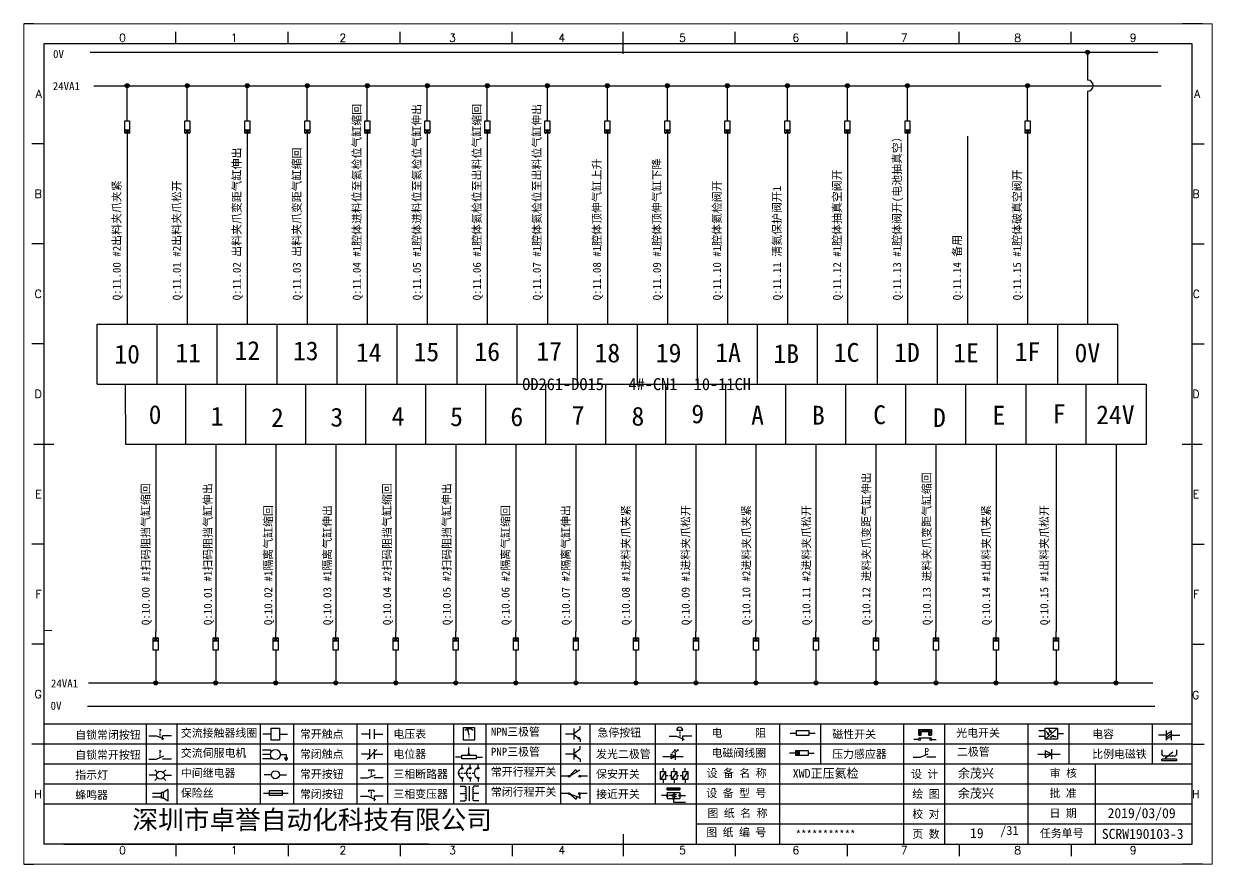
# Model space of a CAD drawing. Header units: millimetres. Extents: x -300 to 54435, y -106 to 60527.
# Drawn here: x 73 to 370, y 980.8 to 1190.8 of the extents above; entities that cross this region are included whole.
import ezdxf
from ezdxf.enums import TextEntityAlignment as Align

# ---------------------------------------------------------------- set-up
doc = ezdxf.new("R2010")
doc.units = ezdxf.units.MM
doc.layers.add('AE_BOR', color=1, linetype='Continuous')
doc.layers.add('MISC', color=2, linetype='Continuous')
doc.styles.get("Standard").update_dxf_attribs({"font": ''})
doc.styles.add('WD', font='romans.shx', dxfattribs={"width": 0.8, "bigfont": 'gbcbig.shx'})
doc.styles.add('样式 0', font='')
doc.styles.add('汉字', font='')
doc.styles.get('Standard').set_extended_font_data('SimSun')
doc.styles.get('样式 0').set_extended_font_data('KaiTi_GB2312')
doc.styles.get('汉字').set_extended_font_data('新宋体')

# ---------------------------------------------------------------- blocks, each defined once
blk = doc.blocks.new('磁性开关')
at = {"linetype": 'ByBlock'}
h = blk.add_hatch(dxfattribs=at)
h.set_pattern_fill('ANSI31', color=256, scale=0.1, style=0)
h.paths.add_polyline_path([(-1910.88, -776.69), (-1910.88, -775.29), (-1907.69, -775.29), (-1907.69, -776.69), (-1908.31, -776.69), (-1908.31, -775.79), (-1910.25, -775.79), (-1910.25, -776.69)])
for p, q in [((-1910.91, -777.81), (-1912.09, -777.81)), ((-1910.88, -776.69), (-1910.88, -775.29)), ((-1910.88, -775.29), (-1907.69, -775.29)), ((-1910.88, -776.69), (-1910.25, -776.69)), ((-1910.88, -777.39), (-1907.69, -777.39)), ((-1910.25, -776.69), (-1910.25, -775.79)), ((-1910.25, -775.79), (-1908.31, -775.79)), ((-1908.31, -776.69), (-1908.31, -775.79)), ((-1908.31, -776.69), (-1907.69, -776.69)), ((-1907.69, -775.29), (-1907.69, -776.69)), ((-1907.66, -777.81), (-1906.48, -777.81))]:
    blk.add_line(p, q, dxfattribs=at)
for centre in [(-1910.68, -777.81), (-1907.88, -777.81)]:
    blk.add_circle(centre, 0.225, dxfattribs=at)
blk = doc.blocks.new('*U4')
at = {"linetype": 'ByBlock'}
for p, q in [((-1909.23, -780.45), (-1909.23, -780.67)), ((-1909.23, -780.45), (-1908.92, -780.84)), ((-1909.23, -780.84), (-1909.23, -781.05)), ((-1911.92, -782.07), (-1910.06, -782.07)), ((-1910.06, -782.07), (-1908.18, -782.88)), ((-1909.23, -781.23), (-1909.23, -781.44)), ((-1909.23, -781.61), (-1909.23, -781.83)), ((-1909.23, -782), (-1909.23, -782.21)), ((-1909.23, -782.38), (-1909.23, -782.43)), ((-1908.52, -783.07), (-1908.52, -782.07)), ((-1906.25, -782.07), (-1908.52, -782.07))]:
    blk.add_line(p, q, dxfattribs=at)
blk = doc.blocks.new('*U6')
at = {"linetype": 'ByBlock'}
for p, q in [((-1911.92, -792.89), (-1910.06, -792.89)), ((-1910.06, -792.89), (-1908.18, -792.08)), ((-1908.88, -791.17), (-1909.23, -790.71)), ((-1909.23, -790.71), (-1909.23, -790.92)), ((-1909.23, -791.09), (-1909.23, -791.31)), ((-1909.23, -791.48), (-1909.23, -791.69)), ((-1909.23, -791.86), (-1909.23, -792.08)), ((-1909.23, -792.25), (-1909.23, -792.47)), ((-1906.25, -792.89), (-1908.52, -792.89))]:
    blk.add_line(p, q, dxfattribs=at)
blk = doc.blocks.new('蜂鸣器')
at = {"linetype": 'ByBlock'}
for p, q in [((-1907.17, -795.53), (-1908.25, -796.26)), ((-1907.17, -795.53), (-1907.17, -798.41)), ((-1908.8, -796.48), (-1911.01, -796.48)), ((-1908.8, -797.46), (-1911.01, -797.46)), ((-1908.25, -796.26), (-1908.8, -796.26)), ((-1908.8, -797.68), (-1908.8, -796.26)), ((-1908.25, -797.68), (-1908.8, -797.68)), ((-1908.25, -797.68), (-1908.25, -796.26)), ((-1907.17, -798.41), (-1908.25, -797.68))]:
    blk.add_line(p, q, dxfattribs=at)
blk = doc.blocks.new('指示灯')
at = {"linetype": 'ByBlock'}
for p, q in [((-1854.25, -776.92), (-1856.06, -776.92)), ((-1854.62, -775.59), (-1853.97, -776.23)), ((-1854.62, -778.25), (-1853.97, -777.61)), ((-1851.9, -775.59), (-1852.54, -776.23)), ((-1851.9, -778.25), (-1852.54, -777.61)), ((-1852.26, -776.92), (-1850.45, -776.92))]:
    blk.add_line(p, q, dxfattribs=at)
blk.add_circle((-1853.26, -776.92), 0.992, dxfattribs=at)
blk = doc.blocks.new('光电开关')
at = {"linetype": 'ByBlock'}
h = blk.add_hatch(dxfattribs=at)
h.set_pattern_fill('ANSI31', color=256, scale=0.01, style=0)
h.set_pattern_definition([(45, (0.172267, 0), (-0.0224506403, 0.0224506403), [])])
h.paths.add_polyline_path([(-1882.44, -776.34), (-1882.5, -775.91), (-1882.68, -776.07)])
h.paths.add_polyline_path([(-1882.86, -776.23), (-1882.44, -776.34), (-1882.68, -776.07)])
h.paths.add_polyline_path([(-1883.05, -776.88), (-1883.11, -776.45), (-1883.29, -776.61)])
h.paths.add_polyline_path([(-1883.47, -776.77), (-1883.05, -776.88), (-1883.29, -776.61)])
for p, q in [((-1884.01, -775.96), (-1885.56, -775.96)), ((-1884.01, -777.39), (-1885.56, -777.39)), ((-1880.91, -775.3), (-1884.01, -778.05)), ((-1883.75, -776.09), (-1883.05, -776.88)), ((-1883.11, -776.45), (-1883.47, -776.77)), ((-1883.05, -776.88), (-1883.47, -776.77)), ((-1883.14, -775.55), (-1882.44, -776.34)), ((-1883.05, -776.88), (-1883.11, -776.45)), ((-1882.5, -775.91), (-1882.86, -776.23)), ((-1882.44, -776.34), (-1882.86, -776.23)), ((-1882.78, -777.47), (-1882.23, -777.47)), ((-1882.44, -776.34), (-1882.5, -775.91)), ((-1882.23, -777.47), (-1882.23, -777.14)), ((-1882.23, -777.14), (-1881.78, -777.14)), ((-1881.78, -777.47), (-1881.78, -777.14)), ((-1881.23, -777.47), (-1881.78, -777.47)), ((-1879.37, -776.67), (-1880.91, -776.67))]:
    blk.add_line(p, q, dxfattribs=at)
blk.add_lwpolyline([(-1884.01, -775.3), (-1880.91, -775.3), (-1880.91, -778.05), (-1884.01, -778.05)], close=True, dxfattribs=at)
blk = doc.blocks.new('交流接触器线圈')
at = {"linetype": 'ByBlock'}
for p, q in [((-1880.82, -781.77), (-1882.87, -781.77)), ((-1878.72, -781.77), (-1876.67, -781.77))]:
    blk.add_line(p, q, dxfattribs=at)
blk.add_lwpolyline([(-1880.82, -780.28), (-1878.72, -780.28), (-1878.72, -783.26), (-1880.82, -783.26)], close=True, dxfattribs=at)
blk = doc.blocks.new('交流伺服电机')
at = {"linetype": 'ByBlock'}
for p, q in [((-1880.97, -785.75), (-1882.94, -785.75)), ((-1880.97, -786.85), (-1882.94, -786.85)), ((-1880.97, -785.75), (-1880.65, -786.03)), ((-1878.49, -786.85), (-1877.07, -786.85)), ((-1877.07, -786.85), (-1877.07, -787.72)), ((-1880.97, -787.94), (-1882.94, -787.94)), ((-1880.97, -787.94), (-1880.65, -787.67)), ((-1877.54, -787.72), (-1876.59, -787.72)), ((-1877.38, -788.01), (-1876.75, -788.01)), ((-1877.23, -788.29), (-1876.9, -788.29))]:
    blk.add_line(p, q, dxfattribs=at)
blk.add_circle((-1879.73, -786.85), 1.24, dxfattribs=at)
blk = doc.blocks.new('中间继电器')
at = {"linetype": 'ByBlock'}
for p, q in [((-1880.72, -791.92), (-1882.54, -791.92)), ((-1878.74, -791.92), (-1876.92, -791.92))]:
    blk.add_line(p, q, dxfattribs=at)
blk.add_circle((-1879.73, -791.92), 0.992, dxfattribs=at)
blk = doc.blocks.new('保险丝')
at = {"linetype": 'ByBlock'}
blk.add_line((-1882.72, -796.49), (-1876.55, -796.49), dxfattribs=at)
blk.add_lwpolyline([(-1881.2, -795.86), (-1878.06, -795.86), (-1878.06, -797.12), (-1881.2, -797.12)], close=True, dxfattribs=at)
blk = doc.blocks.new('常开按钮')
at = {"linetype": 'ByBlock'}
for p, q in [((-1910.06, -787.73), (-1908.18, -786.93)), ((-1909.9, -785.68), (-1908.56, -785.68)), ((-1909.9, -785.68), (-1909.9, -786.07)), ((-1909.23, -785.68), (-1909.23, -785.89)), ((-1909.23, -786.06), (-1909.23, -786.28)), ((-1909.23, -786.45), (-1909.23, -786.67)), ((-1909.23, -786.84), (-1909.23, -787.05)), ((-1908.56, -785.68), (-1908.56, -786.07)), ((-1911.92, -787.73), (-1910.06, -787.73)), ((-1909.23, -787.22), (-1909.23, -787.38)), ((-1906.25, -787.73), (-1908.52, -787.73))]:
    blk.add_line(p, q, dxfattribs=at)
blk = doc.blocks.new('常开触点')
at = {"linetype": 'ByBlock'}
for p, q in [((-1853.82, -782.99), (-1853.82, -780.56)), ((-1852.6, -782.99), (-1852.6, -780.56)), ((-1853.82, -781.77), (-1855.88, -781.77)), ((-1852.6, -781.77), (-1850.55, -781.77))]:
    blk.add_line(p, q, dxfattribs=at)
blk = doc.blocks.new('常闭触点')
at = {"linetype": 'ByBlock'}
for p, q in [((-1853.82, -786.77), (-1855.88, -786.77)), ((-1852.01, -785.66), (-1854.43, -788.1)), ((-1853.82, -787.99), (-1853.82, -785.56)), ((-1852.6, -787.99), (-1852.6, -785.56)), ((-1852.6, -786.77), (-1850.55, -786.77))]:
    blk.add_line(p, q, dxfattribs=at)
blk = doc.blocks.new('常闭按钮')
at = {"linetype": 'ByBlock'}
for p, q in [((-1856.13, -792.28), (-1854.28, -792.28)), ((-1854.28, -792.28), (-1852.4, -793.09)), ((-1854.11, -790.83), (-1852.77, -790.83)), ((-1854.11, -790.83), (-1854.11, -791.22)), ((-1853.44, -790.83), (-1853.44, -791.04)), ((-1853.44, -791.21), (-1853.44, -791.43)), ((-1853.44, -791.6), (-1853.44, -791.82)), ((-1853.44, -791.99), (-1853.44, -792.2)), ((-1853.44, -792.37), (-1853.44, -792.53)), ((-1852.77, -790.83), (-1852.77, -791.22)), ((-1850.47, -792.28), (-1852.73, -792.28)), ((-1852.73, -792.28), (-1852.73, -793.43))]:
    blk.add_line(p, q, dxfattribs=at)
blk = doc.blocks.new('电磁阀线圈')
at = {"linetype": 'ByBlock'}
for p, q in [((-1854.61, -795.92), (-1853.75, -797.16)), ((-1853.75, -795.92), (-1854.61, -797.16)), ((-1853.75, -795.92), (-1853.75, -797.16)), ((-1854.61, -796.54), (-1856.17, -796.54)), ((-1851.53, -796.54), (-1849.97, -796.54))]:
    blk.add_line(p, q, dxfattribs=at)
blk.add_lwpolyline([(-1854.61, -795.92), (-1851.53, -795.92), (-1851.53, -797.16), (-1854.61, -797.16)], close=True, dxfattribs=at)
blk = doc.blocks.new('电压表')
at = {"linetype": 'ByBlock'}
for p, q in [((-1814.84, -780.75), (-1814.91, -781.13)), ((-1814.6, -781.05), (-1814.91, -781.13)), ((-1814.84, -780.75), (-1814.46, -782.26)), ((-1814.84, -780.75), (-1814.6, -781.05))]:
    blk.add_line(p, q, dxfattribs=at)
blk.add_lwpolyline([(-1815.84, -780.34), (-1813.07, -780.34), (-1813.07, -783.49), (-1815.84, -783.49)], close=True, dxfattribs=at)
blk.add_arc((-1814.46, -782.26), 1.56, 46.8313, 133.1687, dxfattribs=at)
at = {"linetype": 'ByBlock', "insert": (-1814.7, -782.39), "char_height": 0.75, "width": 0.6768, "attachment_point": 1}
blk.add_mtext('V', dxfattribs=at)
blk = doc.blocks.new('电位器')
at = {"linetype": 'ByBlock'}
for p, q in [((-1814.45, -787.3), (-1814.62, -786.96)), ((-1814.62, -786.96), (-1814.27, -786.96)), ((-1814.45, -787.3), (-1814.45, -785.39)), ((-1814.45, -787.3), (-1814.27, -786.96)), ((-1816.21, -787.75), (-1817.79, -787.75)), ((-1812.68, -787.75), (-1811.1, -787.75))]:
    blk.add_line(p, q, dxfattribs=at)
blk.add_lwpolyline([(-1816.21, -787.3), (-1812.68, -787.3), (-1812.68, -788.2), (-1816.21, -788.2)], close=True, dxfattribs=at)
blk = doc.blocks.new('三相断路器')
at = {"linetype": 'ByBlock'}
for p, q in [((-1816.17, -790.33), (-1816.17, -789.7)), ((-1814.17, -790.33), (-1814.17, -789.7)), ((-1812.18, -790.33), (-1812.18, -789.7)), ((-1817.14, -791.74), (-1816.72, -791.74)), ((-1816.45, -791.74), (-1816.03, -791.74)), ((-1815.76, -791.74), (-1815.34, -791.74)), ((-1815.07, -791.74), (-1814.65, -791.74)), ((-1814.38, -791.74), (-1813.96, -791.74)), ((-1813.69, -791.74), (-1813.27, -791.74)), ((-1816.17, -793.19), (-1816.17, -793.83)), ((-1814.17, -793.19), (-1814.17, -793.83)), ((-1812.18, -793.19), (-1812.18, -793.83))]:
    blk.add_line(p, q, dxfattribs=at)
for centre in [(-1816.17, -790.55), (-1816.17, -792.98), (-1814.17, -790.55), (-1814.17, -792.98), (-1812.18, -790.55), (-1812.18, -792.98)]:
    blk.add_circle(centre, 0.219, dxfattribs=at)
for centre in [(-1815.81, -791.74), (-1813.82, -791.74), (-1811.83, -791.74)]:
    blk.add_arc(centre, 1.32, 115.5791, 244.4209, dxfattribs=at)
blk = doc.blocks.new('三相变压器')
at = {"linetype": 'ByBlock'}
for p, q in [((-1816.69, -795.03), (-1815.37, -795.03)), ((-1815.37, -795.03), (-1815.37, -795.24)), ((-1814.34, -798.7), (-1814.34, -795.04)), ((-1812, -795.03), (-1813.32, -795.03)), ((-1813.32, -795.03), (-1813.32, -795.24)), ((-1816.69, -796.87), (-1815.37, -796.87)), ((-1816.69, -798.71), (-1815.37, -798.71)), ((-1815.37, -798.71), (-1815.37, -798.5)), ((-1812, -796.87), (-1813.32, -796.87)), ((-1813.32, -798.71), (-1813.32, -798.5)), ((-1812, -798.71), (-1813.32, -798.71))]:
    blk.add_line(p, q, dxfattribs=at)
for centre, start, end in [((-1815.37, -795.51), 270, 90), ((-1815.37, -796.06), 270, 90), ((-1813.32, -795.51), 90, 270), ((-1813.32, -796.06), 90, 270), ((-1815.37, -796.6), 270, 90), ((-1815.37, -797.14), 270, 90), ((-1815.37, -797.68), 270, 90), ((-1815.37, -798.23), 270, 90), ((-1813.32, -796.6), 90, 270), ((-1813.32, -797.14), 90, 270), ((-1813.32, -797.68), 90, 270), ((-1813.32, -798.23), 90, 270)]:
    blk.add_arc(centre, 0.271, start, end, dxfattribs=at)
blk = doc.blocks.new('压力感应器')
at = {"linetype": 'ByBlock'}
for p, q in [((-1817.44, -777.73), (-1815.59, -777.73)), ((-1815.59, -777.73), (-1813.71, -776.93)), ((-1811.78, -777.73), (-1814.05, -777.73))]:
    blk.add_line(p, q, dxfattribs=at)
at = {"linetype": 'ByBlock', "insert": (-1814.65, -775.48), "char_height": 1.68, "width": 1.2242, "attachment_point": 1}
blk.add_mtext('{\\fNSimSun|b0|i0|c134|p49;P}', dxfattribs=at)
blk = doc.blocks.new('二极管')
at = {"linetype": 'ByBlock'}
for p, q in [((-1787.52, -776.77), (-1781.92, -776.77)), ((-1783.97, -776.77), (-1785.69, -775.9)), ((-1785.69, -775.9), (-1785.69, -777.65)), ((-1783.97, -776.77), (-1785.69, -777.65)), ((-1783.97, -777.99), (-1783.97, -775.56))]:
    blk.add_line(p, q, dxfattribs=at)
blk = doc.blocks.new('NPN三极管')
at = {"linetype": 'ByBlock'}
for p, q in [((-1785.73, -780.61), (-1785.73, -783.32)), ((-1785.73, -781.82), (-1784.15, -780.66)), ((-1784.15, -780.66), (-1784.15, -779.98)), ((-1785.73, -781.97), (-1787.81, -781.97)), ((-1785.73, -782.11), (-1784.15, -783.27)), ((-1784.41, -782.73), (-1784.74, -783.18)), ((-1784.15, -783.27), (-1784.74, -783.18)), ((-1784.15, -783.27), (-1784.41, -782.73)), ((-1784.15, -783.27), (-1784.15, -783.96))]:
    blk.add_line(p, q, dxfattribs=at)
blk = doc.blocks.new('PNP三极管')
at = {"linetype": 'ByBlock'}
for p, q in [((-1784.9, -786.74), (-1786.98, -786.74)), ((-1784.9, -785.38), (-1784.9, -788.09)), ((-1784.9, -786.59), (-1783.32, -785.43)), ((-1784.9, -786.88), (-1783.32, -788.04)), ((-1784.9, -786.88), (-1784.31, -786.97)), ((-1784.9, -786.88), (-1784.64, -787.42)), ((-1784.31, -786.97), (-1784.64, -787.42)), ((-1783.32, -785.43), (-1783.32, -784.75)), ((-1783.32, -788.04), (-1783.32, -788.73))]:
    blk.add_line(p, q, dxfattribs=at)
blk = doc.blocks.new('常开行程开关')
at = {"linetype": 'ByBlock'}
for p, q in [((-1786.29, -792.3), (-1788.01, -792.3)), ((-1785.89, -792.17), (-1784.52, -790.62)), ((-1785.89, -792.17), (-1783.43, -790.72)), ((-1784.52, -790.62), (-1784.19, -791.17)), ((-1781.48, -792.3), (-1783.21, -792.3))]:
    blk.add_line(p, q, dxfattribs=at)
for centre in [(-1786.07, -792.3), (-1783.42, -792.3)]:
    blk.add_circle(centre, 0.219, dxfattribs=at)
blk = doc.blocks.new('常闭行程开关')
at = {"linetype": 'ByBlock'}
for p, q in [((-1786.34, -796.62), (-1788.07, -796.62)), ((-1785.93, -796.72), (-1783.25, -797.7)), ((-1785.93, -796.72), (-1784.3, -798)), ((-1784.3, -798), (-1784.08, -797.4)), ((-1783.48, -796.84), (-1783.48, -797.85)), ((-1781.54, -796.62), (-1783.26, -796.62))]:
    blk.add_line(p, q, dxfattribs=at)
for centre in [(-1786.12, -796.62), (-1783.48, -796.62)]:
    blk.add_circle(centre, 0.219, dxfattribs=at)
blk = doc.blocks.new('电容')
at = {"linetype": 'ByBlock'}
for p, q in [((-1756.08, -782.99), (-1756.08, -780.56)), ((-1754.86, -780.79), (-1756.08, -781.55)), ((-1754.86, -782.99), (-1754.86, -780.56)), ((-1756.08, -781.77), (-1758.13, -781.77)), ((-1754.86, -781.44), (-1756.08, -782.2)), ((-1754.86, -781.99), (-1756.08, -782.75)), ((-1754.86, -781.77), (-1752.81, -781.77))]:
    blk.add_line(p, q, dxfattribs=at)
blk = doc.blocks.new('发光二极管')
at = {"linetype": 'ByBlock'}
for p, q in [((-1758.01, -786.77), (-1752.89, -786.77)), ((-1754.84, -786.77), (-1756.04, -786.16)), ((-1756.04, -786.16), (-1756.04, -787.39)), ((-1754.84, -786.77), (-1756.04, -787.39)), ((-1755.78, -785.92), (-1754.89, -785.14)), ((-1754.89, -785.14), (-1755.2, -785.22)), ((-1755.2, -785.22), (-1755.01, -785.43)), ((-1755.08, -785.92), (-1754.18, -785.14)), ((-1754.89, -785.14), (-1755.01, -785.43)), ((-1754.84, -787.63), (-1754.84, -785.92)), ((-1754.18, -785.14), (-1754.49, -785.22)), ((-1754.49, -785.22), (-1754.31, -785.43)), ((-1754.18, -785.14), (-1754.31, -785.43))]:
    blk.add_line(p, q, dxfattribs=at)
blk = doc.blocks.new('比例电磁阀')
at = {"linetype": 'ByBlock'}
for p, q in [((-1757.26, -775.38), (-1757.26, -776.71)), ((-1757.26, -776.71), (-1757.05, -776.71)), ((-1753.6, -777.73), (-1757.25, -777.73)), ((-1757.25, -778.13), (-1757.25, -777.73)), ((-1753.6, -778.13), (-1757.25, -778.13)), ((-1754.5, -775.98), (-1756.35, -777.44)), ((-1756.35, -777.44), (-1756.25, -777.25)), ((-1756.35, -777.44), (-1756.15, -777.38)), ((-1756.15, -777.38), (-1756.25, -777.25)), ((-1753.58, -776.71), (-1753.8, -776.71)), ((-1753.6, -777.73), (-1753.6, -778.13)), ((-1753.58, -775.38), (-1753.58, -776.71))]:
    blk.add_line(p, q, dxfattribs=at)
for centre in [(-1756.78, -776.71), (-1756.24, -776.71), (-1755.7, -776.71), (-1755.15, -776.71), (-1754.61, -776.71), (-1754.07, -776.71)]:
    blk.add_arc(centre, 0.271, 180, 0, dxfattribs=at)
blk = doc.blocks.new('保安开关')
at = {"linetype": 'ByBlock'}
for p, q in [((-1757.96, -790.79), (-1757.96, -789.97)), ((-1755.17, -790.79), (-1755.17, -789.97)), ((-1752.39, -790.79), (-1752.39, -789.97)), ((-1757.33, -790.79), (-1758.6, -792.81)), ((-1757.96, -792.81), (-1757.96, -793.62)), ((-1757.33, -791.8), (-1756.72, -791.8)), ((-1756.35, -791.8), (-1755.89, -791.8)), ((-1754.54, -790.79), (-1755.81, -792.81)), ((-1755.17, -792.81), (-1755.17, -793.62)), ((-1754.52, -791.8), (-1754.06, -791.8)), ((-1753.69, -791.8), (-1753.08, -791.8)), ((-1751.75, -790.79), (-1753.02, -792.81)), ((-1752.39, -792.81), (-1752.39, -793.62))]:
    blk.add_line(p, q, dxfattribs=at)
for points in [[(-1758.6, -790.79), (-1757.33, -790.79), (-1757.33, -792.81), (-1758.6, -792.81)], [(-1755.81, -790.79), (-1754.54, -790.79), (-1754.54, -792.81), (-1755.81, -792.81)], [(-1753.02, -790.79), (-1751.75, -790.79), (-1751.75, -792.81), (-1753.02, -792.81)]]:
    blk.add_lwpolyline(points, close=True, dxfattribs=at)
blk = doc.blocks.new('接近开关')
at = {"linetype": 'ByBlock'}
h = blk.add_hatch(dxfattribs=at)
h.set_pattern_fill('ANSI31', color=256, scale=0.01, style=0)
h.set_pattern_definition([(45, (-89.131516, -30.795668), (-0.0224506403, 0.0224506403), [])])
h.paths.add_polyline_path([(-1516.96, -1123.35), (-1516.96, -1122.85), (-1513.76, -1122.85), (-1513.76, -1123.35)])
for p, q in [((-1517.18, -1124.71), (-1518.36, -1124.71)), ((-1516.96, -1123.35), (-1516.96, -1122.85)), ((-1516.96, -1122.85), (-1513.76, -1122.85)), ((-1516.96, -1123.35), (-1513.76, -1123.35)), ((-1516.96, -1123.95), (-1513.76, -1123.95)), ((-1516.96, -1123.95), (-1516.96, -1125.47)), ((-1516.96, -1125.47), (-1513.76, -1125.47)), ((-1515.91, -1124.71), (-1516.45, -1124.71)), ((-1515.11, -1124.31), (-1515.91, -1124.71)), ((-1515.11, -1125.11), (-1515.91, -1124.71)), ((-1515.33, -1124.53), (-1515.17, -1124.53)), ((-1515.33, -1124.88), (-1515.17, -1124.88)), ((-1515.25, -1124.45), (-1515.25, -1124.61)), ((-1515.11, -1124.31), (-1515.11, -1125.11)), ((-1515.11, -1124.48), (-1514.58, -1124.48)), ((-1515.11, -1124.94), (-1514.58, -1124.94)), ((-1513.76, -1122.85), (-1513.76, -1123.35)), ((-1513.76, -1123.95), (-1513.76, -1125.47)), ((-1513.54, -1124.71), (-1512.36, -1124.71)), ((-1515.36, -1125.69), (-1515.36, -1126.36)), ((-1515.36, -1126.36), (-1512.36, -1126.36))]:
    blk.add_line(p, q, dxfattribs=at)
for centre in [(-1516.96, -1124.71), (-1515.36, -1125.47), (-1513.76, -1124.71)]:
    blk.add_circle(centre, 0.225, dxfattribs=at)
blk = doc.blocks.new('电阻')
at = {"linetype": 'ByBlock'}
for p, q in [((-3.09, 0), (-1.57, 0)), ((1.57, 0), (3.09, 0))]:
    blk.add_line(p, q, dxfattribs=at)
blk.add_lwpolyline([(-1.57, 0.63), (1.57, 0.63), (1.57, -0.63), (-1.57, -0.63)], close=True, dxfattribs=at)
blk = doc.blocks.new('急停按钮')
at = {"linetype": 'ByBlock'}
for p, q in [((-1.86, 0), (0, 0)), ((0, 0), (1.88, -0.81)), ((0.06, 1.45), (1.61, 1.45)), ((0.83, 1.45), (0.83, 1.24)), ((0.83, 1.07), (0.83, 0.85)), ((0.83, 0.68), (0.83, 0.47)), ((0.83, 0.29), (0.83, 0.08)), ((3.81, 0), (1.54, 0)), ((1.54, 0), (1.54, -1.15)), ((0.83, -0.09), (0.83, -0.24))]:
    blk.add_line(p, q, dxfattribs=at)
blk.add_arc((0.83, 1.45), 0.774, 0, 180)

msp = doc.modelspace()

# ---------------------------------------------------------------- hatches: boundary and pattern name
at = {"lineweight": -2}
h = msp.add_hatch(color=0, dxfattribs=at)
edge = h.paths.add_edge_path()
edge.add_arc((338.854, 1183.684), 0.5, 0, 360)
h = msp.add_hatch(color=0, dxfattribs=at)
edge = h.paths.add_edge_path()
edge.add_arc((98.854, 1175.32), 0.5, 0, 360)
h = msp.add_hatch(color=0, dxfattribs=at)
edge = h.paths.add_edge_path()
edge.add_arc((113.854, 1175.32), 0.5, 0, 360)
h = msp.add_hatch(color=0, dxfattribs=at)
edge = h.paths.add_edge_path()
edge.add_arc((128.854, 1175.32), 0.5, 0, 360)
h = msp.add_hatch(color=0, dxfattribs=at)
edge = h.paths.add_edge_path()
edge.add_arc((143.854, 1175.32), 0.5, 0, 360)
h = msp.add_hatch(color=0, dxfattribs=at)
edge = h.paths.add_edge_path()
edge.add_arc((158.854, 1175.32), 0.5, 0, 360)
h = msp.add_hatch(color=0, dxfattribs=at)
edge = h.paths.add_edge_path()
edge.add_arc((173.854, 1175.32), 0.5, 0, 360)
h = msp.add_hatch(color=0, dxfattribs=at)
edge = h.paths.add_edge_path()
edge.add_arc((188.854, 1175.32), 0.5, 0, 360)
h = msp.add_hatch(color=0, dxfattribs=at)
edge = h.paths.add_edge_path()
edge.add_arc((203.854, 1175.32), 0.5, 0, 360)
h = msp.add_hatch(color=0, dxfattribs=at)
edge = h.paths.add_edge_path()
edge.add_arc((218.854, 1175.32), 0.5, 0, 360)
h = msp.add_hatch(color=0, dxfattribs=at)
edge = h.paths.add_edge_path()
edge.add_arc((233.854, 1175.32), 0.5, 0, 360)
h = msp.add_hatch(color=0, dxfattribs=at)
edge = h.paths.add_edge_path()
edge.add_arc((248.854, 1175.32), 0.5, 0, 360)
h = msp.add_hatch(color=0, dxfattribs=at)
edge = h.paths.add_edge_path()
edge.add_arc((263.854, 1175.32), 0.5, 0, 360)
h = msp.add_hatch(color=0, dxfattribs=at)
edge = h.paths.add_edge_path()
edge.add_arc((278.854, 1175.32), 0.5, 0, 360)
h = msp.add_hatch(color=0, dxfattribs=at)
edge = h.paths.add_edge_path()
edge.add_arc((293.854, 1175.32), 0.5, 0, 360)
h = msp.add_hatch(color=0, dxfattribs=at)
edge = h.paths.add_edge_path()
edge.add_arc((323.854, 1175.32), 0.5, 0, 360)
h = msp.add_hatch(color=0, dxfattribs=at)
edge = h.paths.add_edge_path()
edge.add_arc((105.978, 1026.109), 0.5, 0, 360)
h = msp.add_hatch(color=0, dxfattribs=at)
edge = h.paths.add_edge_path()
edge.add_arc((120.978, 1026.109), 0.5, 0, 360)
h = msp.add_hatch(color=0, dxfattribs=at)
edge = h.paths.add_edge_path()
edge.add_arc((135.978, 1026.109), 0.5, 0, 360)
h = msp.add_hatch(color=0, dxfattribs=at)
edge = h.paths.add_edge_path()
edge.add_arc((150.978, 1026.109), 0.5, 0, 360)
h = msp.add_hatch(color=0, dxfattribs=at)
edge = h.paths.add_edge_path()
edge.add_arc((165.978, 1026.109), 0.5, 0, 360)
h = msp.add_hatch(color=0, dxfattribs=at)
edge = h.paths.add_edge_path()
edge.add_arc((180.978, 1026.109), 0.5, 0, 360)
h = msp.add_hatch(color=0, dxfattribs=at)
edge = h.paths.add_edge_path()
edge.add_arc((195.978, 1026.109), 0.5, 0, 360)
h = msp.add_hatch(color=0, dxfattribs=at)
edge = h.paths.add_edge_path()
edge.add_arc((210.978, 1026.109), 0.5, 0, 360)
h = msp.add_hatch(color=0, dxfattribs=at)
edge = h.paths.add_edge_path()
edge.add_arc((225.978, 1026.109), 0.5, 0, 360)
h = msp.add_hatch(color=0, dxfattribs=at)
edge = h.paths.add_edge_path()
edge.add_arc((240.978, 1026.109), 0.5, 0, 360)
h = msp.add_hatch(color=0, dxfattribs=at)
edge = h.paths.add_edge_path()
edge.add_arc((255.978, 1026.109), 0.5, 0, 360)
h = msp.add_hatch(color=0, dxfattribs=at)
edge = h.paths.add_edge_path()
edge.add_arc((270.978, 1026.109), 0.5, 0, 360)
h = msp.add_hatch(color=0, dxfattribs=at)
edge = h.paths.add_edge_path()
edge.add_arc((285.978, 1026.109), 0.5, 0, 360)
h = msp.add_hatch(color=0, dxfattribs=at)
edge = h.paths.add_edge_path()
edge.add_arc((300.978, 1026.109), 0.5, 0, 360)
h = msp.add_hatch(color=0, dxfattribs=at)
edge = h.paths.add_edge_path()
edge.add_arc((315.978, 1026.109), 0.5, 0, 360)
h = msp.add_hatch(color=0, dxfattribs=at)
edge = h.paths.add_edge_path()
edge.add_arc((330.978, 1026.109), 0.5, 0, 360)
h = msp.add_hatch(color=0, dxfattribs=at)
edge = h.paths.add_edge_path()
edge.add_arc((345.978, 1026.109), 0.5, 0, 360)

# ---------------------------------------------------------------- linework, layer by layer
at = {"color": 7}
for p, q in [((365.016, 1185.798), (78.016, 1185.798)), ((78.016, 1185.798), (78.016, 985.798)), ((365.016, 985.798), (365.016, 1185.798)), ((83.046, 985.798), (362.546, 985.798)), ((203.812, 985.798), (263.762, 985.798)), ((263.762, 985.798), (332.548, 985.798))]:
    msp.add_line(p, q, dxfattribs=at)
at = {"color": 0, "lineweight": -2}
for p, q in [((89.641, 1183.684), (356.394, 1183.684)), ((338.854, 1183.684), (338.854, 1176.714)), ((90.525, 1175.32), (357.278, 1175.32)), ((98.854, 1168.076), (98.854, 1175.32)), ((113.854, 1168.076), (113.854, 1175.32)), ((128.854, 1168.076), (128.854, 1175.32)), ((143.854, 1168.076), (143.854, 1175.32)), ((158.854, 1168.076), (158.854, 1175.32)), ((173.854, 1168.076), (173.854, 1175.32)), ((188.854, 1168.076), (188.854, 1175.32)), ((203.854, 1168.076), (203.854, 1175.32)), ((218.854, 1168.076), (218.854, 1175.32)), ((233.854, 1168.076), (233.854, 1175.32)), ((248.854, 1168.076), (248.854, 1175.32)), ((263.854, 1168.076), (263.854, 1175.32)), ((278.854, 1168.076), (278.854, 1175.32)), ((293.854, 1168.076), (293.854, 1175.32)), ((323.854, 1168.076), (323.854, 1175.32)), ((338.854, 1173.926), (338.854, 1115.714)), ((98.854, 1162.465), (98.854, 1115.714)), ((113.854, 1162.465), (113.854, 1115.714)), ((128.854, 1162.465), (128.854, 1115.714)), ((143.854, 1162.465), (143.854, 1115.714)), ((158.854, 1162.465), (158.854, 1115.714)), ((173.854, 1162.465), (173.854, 1115.714)), ((188.854, 1162.465), (188.854, 1115.714)), ((203.854, 1162.465), (203.854, 1115.714)), ((218.854, 1162.465), (218.854, 1115.714)), ((233.854, 1162.465), (233.854, 1115.714)), ((248.854, 1162.465), (248.854, 1115.714)), ((263.854, 1162.465), (263.854, 1115.714)), ((278.854, 1162.465), (278.854, 1115.714)), ((293.854, 1162.465), (293.854, 1115.714)), ((308.854, 1162.748), (308.854, 1115.714)), ((323.854, 1162.748), (323.854, 1115.714)), ((331.354, 1115.714), (331.354, 1100.714)), ((91.354, 1100.714), (353.478, 1100.714)), ((113.478, 1085.714), (113.478, 1100.714)), ((128.478, 1085.714), (128.478, 1100.714)), ((143.478, 1085.714), (143.478, 1100.714)), ((158.478, 1085.714), (158.478, 1100.714)), ((173.478, 1085.714), (173.478, 1100.714)), ((188.478, 1085.714), (188.478, 1100.714)), ((203.478, 1085.714), (203.478, 1100.714)), ((218.478, 1085.714), (218.478, 1100.714)), ((233.478, 1085.714), (233.478, 1100.714)), ((248.478, 1085.714), (248.478, 1100.714)), ((263.478, 1085.714), (263.478, 1100.714)), ((278.478, 1085.714), (278.478, 1100.714)), ((293.478, 1085.714), (293.478, 1100.714)), ((308.478, 1085.714), (308.478, 1100.714)), ((323.478, 1085.714), (323.478, 1100.714)), ((338.478, 1085.714), (338.478, 1100.714)), ((338.478, 1100.714), (338.478, 1100.714)), ((105.978, 1085.714), (105.978, 1038.964)), ((120.978, 1085.714), (120.978, 1038.964)), ((135.978, 1085.714), (135.978, 1038.964)), ((150.978, 1085.714), (150.978, 1038.964)), ((165.978, 1085.714), (165.978, 1038.964)), ((180.978, 1085.714), (180.978, 1038.964)), ((195.978, 1085.714), (195.978, 1038.964)), ((210.978, 1085.714), (210.978, 1038.964)), ((225.978, 1085.714), (225.978, 1038.964)), ((240.978, 1085.714), (240.978, 1038.964)), ((255.978, 1085.714), (255.978, 1038.964)), ((270.978, 1085.714), (270.978, 1038.964)), ((285.978, 1085.714), (285.978, 1038.964)), ((300.978, 1085.714), (300.978, 1038.964)), ((315.978, 1085.714), (315.978, 1038.964)), ((330.978, 1085.714), (330.978, 1038.964)), ((345.978, 1085.714), (345.978, 1026.109)), ((105.978, 1032.768), (105.978, 1026.109)), ((120.978, 1032.768), (120.978, 1026.109)), ((135.978, 1032.768), (135.978, 1026.109)), ((150.978, 1032.768), (150.978, 1026.109)), ((165.978, 1032.768), (165.978, 1026.109)), ((180.978, 1032.768), (180.978, 1026.109)), ((195.978, 1032.768), (195.978, 1026.109)), ((210.978, 1032.768), (210.978, 1026.109)), ((225.978, 1032.768), (225.978, 1026.109)), ((240.978, 1032.768), (240.978, 1026.109)), ((255.978, 1032.768), (255.978, 1026.109)), ((270.978, 1032.768), (270.978, 1026.109)), ((285.978, 1032.768), (285.978, 1026.109)), ((300.978, 1032.768), (300.978, 1026.109)), ((315.978, 1032.768), (315.978, 1026.109)), ((330.978, 1032.768), (330.978, 1026.109)), ((89.157, 1026.109), (355.147, 1026.109)), ((88.92, 1020.291), (355.673, 1020.291))]:
    msp.add_line(p, q, dxfattribs=at)
at = {"color": 7, "lineweight": 9, "ltscale": 0.1}
for p, q in [((78.016, 1039.227), (80.015, 1039.227)), ((174.351, 985.798), (203.812, 985.798)), ((202.455, 985.798), (202.455, 985.798)), ((202.455, 985.798), (202.455, 985.798)), ((202.455, 985.798), (202.455, 985.798)), ((202.455, 985.798), (202.455, 985.798))]:
    msp.add_line(p, q, dxfattribs=at)
at = {"color": 7, "linetype": 'ByBlock'}
for p, q in [((365.016, 1015.798), (78.016, 1015.798)), ((365.016, 1010.798), (78.016, 1010.798)), ((365.016, 1005.798), (78.016, 1005.798)), ((365.016, 1000.798), (78.016, 1000.798)), ((365.016, 995.798), (78.016, 995.798)), ((365.016, 990.798), (241.039, 990.798))]:
    msp.add_line(p, q, dxfattribs=at)
at = {"color": 7, "lineweight": -2}
for p, q in [((103.595, 1015.798), (103.595, 995.798)), ((111.272, 1015.798), (111.272, 995.798)), ((132.061, 1015.798), (132.061, 995.798)), ((140.415, 1015.798), (140.415, 995.798)), ((156.27, 1015.798), (156.27, 995.798)), ((163.918, 1015.798), (163.918, 995.798)), ((180.411, 1015.798), (180.411, 995.798)), ((188.513, 1015.798), (188.513, 995.798)), ((207.132, 1015.798), (207.132, 995.798)), ((214.491, 1015.798), (214.491, 995.798)), ((230.801, 1015.798), (230.801, 995.798)), ((241.039, 1015.798), (241.039, 985.883)), ((261.85, 1015.798), (261.85, 1005.798)), ((272.087, 1015.798), (272.087, 1005.798)), ((292.898, 1015.798), (292.898, 1005.798)), ((303.136, 1015.798), (303.136, 1005.798)), ((323.946, 1015.798), (323.946, 1005.798)), ((334.184, 1015.798), (334.184, 1005.798)), ((354.994, 1015.798), (354.994, 1005.798)), ((261.85, 1005.798), (261.85, 985.883)), ((292.898, 1005.798), (292.898, 985.798)), ((303.136, 1005.798), (303.136, 985.798)), ((323.946, 1005.798), (323.946, 985.798)), ((340.799, 1005.798), (340.799, 985.798))]:
    msp.add_line(p, q, dxfattribs=at)
at = {"color": 7, "ltscale": 2}
for p, q in [((365.016, 985.798), (365.016, 1007.244)), ((174.351, 985.798), (78.016, 985.798)), ((332.548, 985.798), (362.546, 985.798)), ((332.548, 985.798), (365.016, 985.798))]:
    msp.add_line(p, q, dxfattribs=at)
at = {"color": 0, "lineweight": -2}
for points in [[(91.354, 1115.714), (106.354, 1115.714)], [(91.354, 1100.714), (91.354, 1115.714)], [(106.354, 1115.714), (121.354, 1115.714)], [(106.354, 1100.714), (106.354, 1115.714)], [(121.354, 1115.714), (136.354, 1115.714)], [(121.354, 1100.714), (121.354, 1115.714)], [(136.354, 1115.714), (151.354, 1115.714)], [(136.354, 1100.714), (136.354, 1115.714)], [(151.354, 1115.714), (166.354, 1115.714)], [(151.354, 1100.714), (151.354, 1115.714)], [(166.354, 1115.714), (181.354, 1115.714)], [(166.354, 1100.714), (166.354, 1115.714)], [(181.354, 1115.714), (196.354, 1115.714)], [(181.354, 1100.714), (181.354, 1115.714)], [(196.354, 1115.714), (211.354, 1115.714)], [(196.354, 1100.714), (196.354, 1115.714)], [(211.354, 1115.714), (226.354, 1115.714)], [(211.354, 1100.714), (211.354, 1115.714)], [(226.354, 1100.714), (226.354, 1115.714)], [(226.354, 1115.714), (241.354, 1115.714)], [(241.354, 1100.714), (241.354, 1115.714)], [(241.354, 1115.714), (256.354, 1115.714)], [(256.354, 1100.714), (256.354, 1115.714)], [(256.354, 1115.714), (271.354, 1115.714)], [(271.354, 1100.714), (271.354, 1115.714)], [(271.354, 1115.714), (286.354, 1115.714)], [(286.354, 1100.714), (286.354, 1115.714)], [(286.354, 1115.714), (301.354, 1115.714)], [(301.354, 1100.714), (301.354, 1115.714)], [(301.354, 1115.714), (316.354, 1115.714)], [(316.354, 1100.714), (316.354, 1115.714)], [(316.354, 1115.714), (331.354, 1115.714)], [(331.354, 1115.714), (346.354, 1115.714), (346.354, 1100.714)], [(113.478, 1085.714), (98.478, 1085.714), (98.443, 1100.714)], [(353.478, 1100.714), (353.478, 1085.714), (338.478, 1085.714)], [(128.478, 1085.714), (113.478, 1085.714)], [(143.478, 1085.714), (128.478, 1085.714)], [(158.478, 1085.714), (143.478, 1085.714)], [(173.478, 1085.714), (158.478, 1085.714)], [(188.478, 1085.714), (173.478, 1085.714)], [(203.478, 1085.714), (188.478, 1085.714)], [(218.478, 1085.714), (203.478, 1085.714)], [(233.478, 1085.714), (218.478, 1085.714)], [(248.478, 1085.714), (233.478, 1085.714)], [(263.478, 1085.714), (248.478, 1085.714)], [(278.478, 1085.714), (263.478, 1085.714)], [(293.478, 1085.714), (278.478, 1085.714)], [(308.478, 1085.714), (293.478, 1085.714)], [(323.478, 1085.714), (308.478, 1085.714)], [(338.478, 1085.714), (323.478, 1085.714)]]:
    msp.add_lwpolyline(points, dxfattribs=at)
for centre in [(338.854, 1183.684), (98.854, 1175.32), (113.854, 1175.32), (128.854, 1175.32), (143.854, 1175.32), (158.854, 1175.32), (173.854, 1175.32), (188.854, 1175.32), (203.854, 1175.32), (218.854, 1175.32), (233.854, 1175.32), (248.854, 1175.32), (263.854, 1175.32), (278.854, 1175.32), (293.854, 1175.32), (323.854, 1175.32), (105.978, 1026.109), (120.978, 1026.109), (135.978, 1026.109), (150.978, 1026.109), (165.978, 1026.109), (180.978, 1026.109), (195.978, 1026.109), (210.978, 1026.109), (225.978, 1026.109), (240.978, 1026.109), (255.978, 1026.109), (270.978, 1026.109), (285.978, 1026.109), (300.978, 1026.109), (315.978, 1026.109), (330.978, 1026.109), (345.978, 1026.109)]:
    msp.add_circle(centre, 0.5, dxfattribs=at)
at = {"color": 0, "ltscale": 2}
msp.add_arc((338.854, 1175.32), 1.394, 270, 90, dxfattribs=at)
at = {"layer": 'AE_BOR', "color": 7, "lineweight": 30}
for p, q in [((75.546, 1190.798), (73.012, 1190.798)), ((222.796, 1183.298), (222.796, 1188.298)), ((367.546, 1190.798), (362.546, 1190.798)), ((75.516, 1085.798), (80.516, 1085.798)), ((362.516, 1085.798), (367.516, 1085.798)), ((222.796, 988.298), (222.796, 983.298)), ((222.796, 985.798), (222.796, 983.298)), ((73.012, 980.798), (75.546, 980.798)), ((367.546, 980.798), (362.546, 980.798))]:
    msp.add_line(p, q, dxfattribs=at)
at = {"layer": 'AE_BOR', "color": 7, "lineweight": 15}
for p, q in [((73.012, 1190.798), (370.012, 1190.798)), ((73.012, 980.798), (73.012, 1190.798)), ((370.012, 1190.798), (370.012, 980.798)), ((370.012, 980.798), (73.012, 980.798))]:
    msp.add_line(p, q, dxfattribs=at)
at = {"layer": 'AE_BOR', "color": 7}
for p, q in [((111.046, 1185.798), (111.046, 1188.798)), ((139.046, 1185.798), (139.046, 1188.798)), ((167.046, 1185.798), (167.046, 1188.798)), ((195.046, 1185.798), (195.046, 1188.798)), ((222.796, 1185.798), (222.796, 1188.798)), ((250.796, 1185.798), (250.796, 1188.798)), ((278.796, 1185.798), (278.796, 1188.798)), ((306.796, 1185.798), (306.796, 1188.798)), ((334.796, 1185.798), (334.796, 1188.798)), ((78.016, 1160.798), (75.016, 1160.798)), ((365.016, 1160.798), (368.016, 1160.798)), ((78.016, 1135.798), (75.016, 1135.798)), ((365.016, 1135.798), (368.016, 1135.798)), ((78.016, 1110.798), (75.016, 1110.798)), ((365.016, 1110.798), (368.016, 1110.798)), ((78.016, 1060.798), (75.016, 1060.798)), ((365.016, 1060.798), (368.016, 1060.798)), ((78.016, 1035.798), (75.016, 1035.798)), ((365.016, 1035.798), (368.016, 1035.798)), ((78.016, 1010.798), (75.016, 1010.798)), ((365.016, 1010.798), (368.016, 1010.798)), ((111.046, 985.798), (111.046, 982.798)), ((139.046, 985.798), (139.046, 982.798)), ((167.046, 985.798), (167.046, 982.798)), ((195.046, 985.798), (195.046, 982.798)), ((222.796, 985.798), (222.796, 982.798)), ((250.796, 985.798), (250.796, 982.798)), ((278.796, 985.798), (278.796, 982.798)), ((306.796, 985.798), (306.796, 982.798)), ((334.796, 985.798), (334.796, 982.798))]:
    msp.add_line(p, q, dxfattribs=at)

# ---------------------------------------------------------------- block references
at = {"linetype": 'ByBlock'}
for p, rotation in [((-697.685, 3018.051), 90), ((-682.685, 3018.051), 90), ((-667.685, 3018.051), 90), ((-652.685, 3018.051), 90), ((-637.685, 3018.051), 90), ((-622.685, 3018.051), 90), ((-607.685, 3018.051), 90), ((-592.685, 3018.051), 90), ((-577.685, 3018.051), 90), ((-562.685, 3018.051), 90), ((-547.685, 3018.051), 90), ((-532.685, 3018.051), 90), ((-517.685, 3018.051), 90), ((-502.685, 3018.051), 90), ((-472.685, 3018.051), 90), ((902.517, -817.206), 270), ((917.517, -817.206), 270), ((932.517, -817.206), 270), ((947.517, -817.206), 270), ((962.517, -817.206), 270), ((977.517, -817.206), 270), ((992.517, -817.206), 270), ((1007.517, -817.206), 270), ((1022.517, -817.206), 270), ((1037.517, -817.206), 270), ((1052.517, -817.206), 270), ((1067.517, -817.206), 270), ((1082.517, -817.206), 270), ((1097.517, -817.206), 270), ((1112.517, -817.206), 270), ((1127.517, -817.206), 270)]:
    msp.add_blockref('电磁阀线圈', p, dxfattribs=dict(at, rotation=rotation))
at = {"color": 7, "linetype": 'ByBlock'}
for name, p in [('*U4', (2016.204, 1794.975)), ('交流接触器线圈', (2015.628, 1795.067)), ('常开触点', (2013.283, 1795.095)), ('电压表', (1998.722, 1795.314)), ('NPN三极管', (1996.21, 1795.301)), ('磁性开关', (2207.541, 1789.758)), ('光电开关', (2212.237, 1790.067)), ('电容', (2114.704, 1794.779)), ('电位器', (1998.722, 1795.314)), ('PNP三极管', (1995.384, 1795.072)), ('压力感应器', (2112.736, 1785.314)), ('*U6', (2016.204, 1799.975)), ('交流伺服电机', (2015.628, 1795.067)), ('常闭触点', (2013.283, 1795.095)), ('发光二极管', (1990.728, 1794.49)), ('电磁阀线圈', (2120.538, 1805.095)), ('二极管', (2113.924, 1785.072)), ('比例电磁阀', (2114.704, 1784.779)), ('指示灯', (1960.419, 1779.975)), ('中间继电器', (2015.628, 1795.067)), ('常开按钮', (2069.069, 1790.095)), ('三相断路器', (1998.722, 1795.314)), ('常开行程开关', (1995.384, 1795.072)), ('保安开关', (1990.728, 1794.779)), ('蜂鸣器', (2016.204, 1794.975)), ('保险丝', (2015.628, 1795.067)), ('常闭按钮', (2013.283, 1790.095)), ('三相变压器', (1998.722, 1795.314)), ('常闭行程开关', (1995.384, 1795.072)), ('接近开关', (1750.729, 2122.696))]:
    msp.add_blockref(name, p, dxfattribs=at)
at = {"color": 7}
for name, p in [('急停按钮', (236.128, 1012.814)), ('电阻', (267.668, 1013.574))]:
    msp.add_blockref(name, p, dxfattribs=at)

# ---------------------------------------------------------------- texts
msp.add_text('19', height=2.5).set_placement((309.48, 987.31))
at = {"color": 0, "lineweight": -2, "attachment_point": 1}
for s, insert, char_height, width in [('{\\fKaiTi_GB2312|b0|i0|c134|p2;24VA1}', (80.249, 1176.215), 2, 14.27309), ('11', (110.896, 1110.932), 4.7064, 7.20347), ('12', (125.684, 1111.523), 4.7064, 7.20347), ('13', (140.277, 1111.429), 4.7064, 7.20347), ('14', (156.013, 1111.042), 4.7064, 7.20347), ('15', (170.418, 1111.175), 4.7064, 7.20347), ('16', (185.638, 1111.239), 4.7064, 7.20347), ('17', (201.106, 1111.327), 4.7064, 7.20347), ('18', (215.654, 1110.915), 4.7064, 7.20347), ('19', (230.957, 1110.921), 4.7064, 7.20347), ('1A', (245.814, 1111.024), 4.7064, 7.20347), ('1C', (275.426, 1111.024), 4.7064, 7.20347), ('1D', (290.525, 1111.026), 4.7064, 7.20347), ('1E', (305.279, 1110.923), 4.7064, 7.20347), ('1F', (320.653, 1111.232), 4.7064, 7.20347), ('0V', (335.613, 1110.923), 4.7064, 7.20347), ('10', (95.642, 1110.613), 4.7064, 7.20347), ('1B', (260.362, 1110.715), 4.7064, 7.20347), ('OD261-DO15   4#-CN1  10-11CH               ', (197.573, 1102.251), 3, 61.03402), ('0', (104.228, 1095.516), 4.706, 7.20347), ('1', (119.725, 1095.111), 4.706, 7.20347), ('2', (134.787, 1094.753), 4.706, 7.20347), ('3', (149.648, 1094.857), 4.706, 7.20347), ('4', (164.949, 1095.096), 4.706, 7.20347), ('5', (179.555, 1094.977), 4.706, 7.20347), ('6', (194.617, 1094.977), 4.706, 7.20347), ('7', (209.943, 1095.336), 4.706, 7.20347), ('8', (224.886, 1095.097), 4.706, 7.20347), ('9', (239.845, 1095.694), 4.706, 7.20347), ('A', (254.787, 1095.336), 4.706, 7.20347), ('B', (269.993, 1095.34), 4.706, 7.20347), ('C', (285.294, 1095.46), 4.706, 7.20347), ('D', (300.236, 1094.743), 4.706, 7.20347), ('E', (315.087, 1095.343), 4.706, 7.20347), ('F', (330.149, 1095.701), 4.706, 7.20347), ('24V', (341.004, 1095.462), 4.7064, 7.20347), ('{\\fKaiTi_GB2312|b0|i0|c134|p2;24VA1}', (79.789, 1026.965), 2, 14.27309)]:
    msp.add_mtext(s, dxfattribs=dict(at, insert=insert, char_height=char_height, width=width))
at = {"color": 0, "lineweight": -2, "char_height": 2, "width": 71.79445, "attachment_point": 1, "rotation": 90}
for s, insert in [('{\\C256;Q:11.04 #1腔体进料位至氦检位气缸缩回}', (155.24, 1121.7)), ('{\\C256;Q:11.05 #1腔体进料位至氦检位气缸伸出}', (170.24, 1121.7)), ('{\\C256;Q:11.06 #1腔体氦检位至出料位气缸缩回}', (185.24, 1121.7)), ('{\\C256;Q:11.07 #1腔体氦检位至出料位气缸伸出}', (200.24, 1121.7)), ('{\\C256;Q:11.13 #1腔体阀开(电池抽真空）}', (290.24, 1121.7)), ('{\\C256;Q:11.02 出料夹爪变距气缸伸出}', (125.24, 1121.7)), ('{\\C256;Q:11.03 出料夹爪变距气缸缩回}', (140.24, 1121.7)), ('{\\C256;Q:11.08 #1腔体顶伸气缸上升}', (215.24, 1121.7)), ('{\\C256;Q:11.09 #1腔体顶伸气缸下降}', (230.24, 1121.7)), ('{\\C256;Q:11.12 #1腔体抽真空阀开}', (275.24, 1121.7)), ('{\\C256;Q:11.15 #1腔体破真空阀开}', (320.24, 1121.7)), ('{\\C256;Q:11.00 #2出料夹爪夹紧}', (95.24, 1121.7)), ('{\\C256;Q:11.01 #2出料夹爪松开}', (110.24, 1121.7)), ('{\\C256;Q:11.10 #1腔体氦检阀开}', (245.24, 1121.7)), ('{\\C256;Q:11.11 清氦保护阀开1}', (260.24, 1121.7)), ('{\\C256;Q:11.14 备用}', (305.24, 1121.7)), ('{\\C256;Q:10.12 进料夹爪变距气缸伸出}', (282.569, 1040.541)), ('{\\C256;Q:10.13 进料夹爪变距气缸缩回}', (297.659, 1040.541)), ('{\\C256;Q:10.00 #1扫码阻挡气缸缩回}', (102.479, 1040.541)), ('{\\C256;Q:10.01 #1扫码阻挡气缸伸出}', (118.008, 1040.541)), ('{\\C256;Q:10.04 #2扫码阻挡气缸缩回}', (162.813, 1040.541)), ('{\\C256;Q:10.05 #2扫码阻挡气缸伸出}', (177.707, 1040.541)), ('{\\C256;Q:10.02 #1隔离气缸缩回}', (133.097, 1040.541)), ('{\\C256;Q:10.03 #1隔离气缸伸出}', (147.857, 1040.541)), ('{\\C256;Q:10.06 #2隔离气缸缩回}', (192.408, 1040.541)), ('{\\C256;Q:10.07 #2隔离气缸伸出}', (207.47, 1040.541)), ('{\\C256;Q:10.08 #1进料夹爪夹紧}', (222.463, 1040.541)), ('{\\C256;Q:10.09 #1进料夹爪松开}', (237.405, 1040.541)), ('{\\C256;Q:10.10 #2进料夹爪夹紧}', (252.577, 1040.541)), ('{\\C256;Q:10.11 #2进料夹爪松开}', (267.573, 1040.541)), ('{\\C256;Q:10.14 #1出料夹爪夹紧}', (312.517, 1040.541)), ('{\\C256;Q:10.15 #1出料夹爪松开}', (327.027, 1040.541))]:
    msp.add_mtext(s, dxfattribs=dict(at, insert=insert))
at = {"color": 7, "char_height": 2, "attachment_point": 1, "style": '汉字'}
for s, insert in [('{\\fKaiTi_GB2312|b0|i0|c134|p49;自锁常闭按钮}', (85.872, 1014.113)), ('{\\fKaiTi_GB2312|b0|i0|c134|p49;交流接触器线圈}', (112.266, 1014.607)), ('{\\fKaiTi_GB2312|b0|i0|c134|p49;常开触点}', (142.019, 1014.32)), ('{\\fKaiTi_GB2312|b0|i0|c134|p49;电压表}', (165.379, 1014.329)), ('{\\fKaiTi_GB2312|b0|i0|c134|p49;NPN三极管}', (189.745, 1014.89)), ('{\\fKaiTi_GB2312|b0|i0|c134|p49;急停按钮}', (216.367, 1014.677)), ('{\\fKaiTi_GB2312|b0|i0|c134|p49;电      阻}', (244.874, 1014.605)), ('{\\fKaiTi_GB2312|b0|i0|c134|p49;磁性开关}', (275.084, 1014.269)), ('{\\fKaiTi_GB2312|b0|i0|c134|p49;光电开关}', (306.035, 1014.607)), ('{\\fKaiTi_GB2312|b0|i0|c134|p49;电容}', (340.011, 1014.319)), ('{\\fKaiTi_GB2312|b0|i0|c134|p49;交流伺服电机}', (112.266, 1009.607)), ('{\\fKaiTi_GB2312|b0|i0|c134|p49;PNP三极管}', (189.745, 1009.89)), ('{\\fKaiTi_GB2312|b0|i0|c134|p49;电磁阀线圈}', (244.874, 1009.605)), ('{\\fKaiTi_GB2312|b0|i0|c134|p49;二极管}', (306.217, 1009.89)), ('{\\fKaiTi_GB2312|b0|i0|c134|p49;自锁常开按钮}', (85.872, 1009.113)), ('{\\fKaiTi_GB2312|b0|i0|c134|p49;常闭触点}', (142.019, 1009.32)), ('{\\fKaiTi_GB2312|b0|i0|c134|p49;电位器}', (165.379, 1009.329)), ('{\\fKaiTi_GB2312|b0|i0|c134|p49;发光二极管}', (216.034, 1009.319)), ('{\\fKaiTi_GB2312|b0|i0|c134|p49;压力感应器}', (275.031, 1009.329)), ('{\\fKaiTi_GB2312|b0|i0|c134|p49;比例电磁铁}', (340.011, 1009.319)), ('{\\fKaiTi_GB2312|b0|i0|c134|p49;指示灯}', (85.872, 1004.113)), ('{\\fKaiTi_GB2312|b0|i0|c134|p49;中间继电器}', (112.266, 1004.607)), ('{\\fKaiTi_GB2312|b0|i0|c134|p49;常开按钮}', (142.019, 1004.32)), ('{\\fKaiTi_GB2312|b0|i0|c134|p49;三相断路器}', (165.379, 1004.329)), ('{\\fKaiTi_GB2312|b0|i0|c134|p49;常开行程开关}', (189.745, 1004.89)), ('{\\fKaiTi_GB2312|b0|i0|c134|p49;保安开关}', (216.034, 1004.319)), ('{\\fKaiTi_GB2312|b0|i0|c134|p0;设 备 名 称}', (243.666, 1004.554)), ('{\\fKaiTi_GB2312|b0|i0|c134|p0;设 计}', (294.734, 1004.338)), ('{\\fKaiTi_GB2312|b0|i0|c134|p0;审 核}', (329.401, 1004.547)), ('{\\fKaiTi_GB2312|b0|i0|c134|p49;蜂鸣器}', (85.872, 999.113)), ('{\\fKaiTi_GB2312|b0|i0|c134|p49;保险丝}', (112.266, 999.607)), ('{\\fKaiTi_GB2312|b0|i0|c134|p49;常闭按钮}', (142.019, 999.32)), ('{\\fKaiTi_GB2312|b0|i0|c134|p49;三相变压器}', (165.379, 999.329)), ('{\\fKaiTi_GB2312|b0|i0|c134|p49;常闭行程开关}', (189.745, 999.89)), ('{\\fKaiTi_GB2312|b0|i0|c134|p49;接近开关}', (216.034, 999.319)), ('{\\fKaiTi_GB2312|b0|i0|c134|p0;设 备 型 号}', (243.592, 999.554)), ('{\\fKaiTi_GB2312|b0|i0|c134|p0;绘 图}', (295.062, 999.338)), ('{\\fKaiTi_GB2312|b0|i0|c134|p0;批 准}', (329.331, 999.547)), ('{\\fKaiTi_GB2312|b0|i0|c134|p0;图 纸 名 称}', (243.876, 994.554)), ('{\\fKaiTi_GB2312|b0|i0|c134|p0;校 对}', (295.062, 994.338)), ('{\\fKaiTi_GB2312|b0|i0|c134|p0;日 期}', (329.331, 994.547)), ('{\\fKaiTi_GB2312|b0|i0|c134|p0;图 纸 编 号}', (243.578, 989.77)), ('{\\fKaiTi_GB2312|b0|i0|c134|p0;页 数}', (295.062, 989.338)), ('{\\fKaiTi_GB2312|b0|i0|c134|p0;任务单号}', (326.955, 989.547))]:
    msp.add_mtext(s, dxfattribs=dict(at, insert=insert))
at = {"color": 7, "char_height": 2.2, "attachment_point": 1}
for s, insert, width in [('{\\fKaiTi_GB2312|b0|i0|c134|p49;XWD\\fNSimSun|b0|i0|c134|p49;正}压氦检', (265.159, 1004.597), 26.57668), ('余茂兴', (306.445, 1004.597), 15.31746), ('余茂兴', (306.445, 999.597), 15.31746)]:
    msp.add_mtext(s, dxfattribs=dict(at, insert=insert, width=width))
at = {"color": 7, "lineweight": -2}
for s, insert, char_height, width, attachment_point in [('深圳市卓誉自动化科技有限公司', (100.149, 994.269), 4.70644, 96.11383, 1), ('{\\C256;***********}', (273.374, 988.298), 2, 31.04816, 5)]:
    msp.add_mtext(s, dxfattribs=dict(at, insert=insert, char_height=char_height, width=width, attachment_point=attachment_point))
at = {"char_height": 2.5, "attachment_point": 1}
for s, width, insert in [('2019/03/09', 15.27785, (343.865, 994.811)), ('SCRW190103-3', 16.39674, (342.419, 989.632))]:
    msp.add_mtext_dynamic_manual_height_columns(s, width=width, gutter_width=12.5, heights=[0], dxfattribs=dict(at, insert=insert))
at = {"color": 7, "linetype": 'ByBlock', "lineweight": -2, "insert": (315.649, 988.959), "char_height": 4.26888, "width": 20.81025, "attachment_point": 5}
msp.add_mtext('  {\\H0.53119x; /31}', dxfattribs=at)
at = {"layer": 'AE_BOR', "color": 7, "style": 'WD'}
for s, p in [('0', (97.682, 1186.298)), ('1', (125.608, 1186.298)), ('2', (152.758, 1186.298)), ('3', (180.158, 1186.298)), ('4', (207.458, 1186.298)), ('5', (237.607, 1186.298)), ('6', (265.952, 1186.298)), ('7', (293.05, 1186.298)), ('8', (321.38, 1186.298)), ('9', (350.244, 1186.298)), ('0', (97.682, 983.298)), ('1', (125.608, 983.298)), ('2', (152.758, 983.298)), ('3', (180.158, 983.298)), ('4', (207.458, 983.298)), ('5', (237.607, 983.298)), ('6', (265.952, 983.298)), ('7', (293.05, 983.298)), ('8', (321.38, 983.298)), ('9', (350.244, 983.298))]:
    msp.add_text(s, height=2, dxfattribs=at).set_placement(p, align=Align.CENTER)
for s, p in [('A', (77.516, 1173.298)), ('A', (367.04, 1173.298)), ('B', (77.516, 1148.298)), ('B', (366.849, 1148.298)), ('C', (77.516, 1123.298)), ('C', (366.944, 1123.298)), ('D', (77.516, 1098.298)), ('D', (366.849, 1098.298)), ('E', (77.516, 1073.298)), ('E', (366.754, 1073.298)), ('F', (77.516, 1048.298)), ('F', (366.754, 1048.298)), ('F', (366.754, 1048.298)), ('G', (77.516, 1023.298)), ('G', (366.754, 1023.079)), ('H', (77.516, 998.298)), ('H', (366.849, 998.298))]:
    msp.add_text(s, height=2, dxfattribs=at).set_placement(p, align=Align.MIDDLE_RIGHT)
at = {"layer": 'MISC', "color": 0, "char_height": 2, "width": 5.01683, "attachment_point": 1, "style": '样式 0'}
for insert in [(80.326, 1184.239), (79.719, 1021.395)]:
    msp.add_mtext('{\\fSimSun|b0|i0|c134|p49;0V}', dxfattribs=dict(at, insert=insert))

doc.saveas('drawing.dxf')
